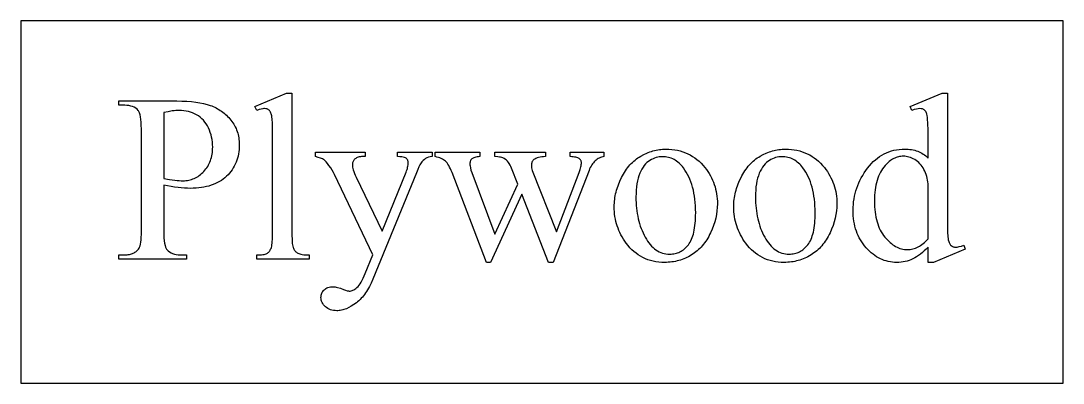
# Model space of a CAD drawing. Extents: x -4 to 204, y -54 to 64.
# Drawn here: x 31.28 to 37.03, y 59.81 to 61.81 of the extents above; entities that cross this region are included whole.
import ezdxf

# ---------------------------------------------------------------- set-up
doc = ezdxf.new("R2010")
doc.units = 0
doc.header["$MEASUREMENT"] = 0
doc.layers.add('LAYER_1', color=3, linetype='CONTINUOUS')

msp = doc.modelspace()

# ---------------------------------------------------------------- linework, layer by layer
at = {"layer": 'LAYER_1'}
for points in [[(37.03332, 61.80724), (31.28332, 61.80724), (31.28332, 59.80724), (37.03332, 59.80724)], [(32.07184, 60.90059), (32.07184, 60.6463), (32.07212, 60.62667), (32.07297, 60.609), (32.07438, 60.59328), (32.07635, 60.57951), (32.07888, 60.56769), (32.08198, 60.55782), (32.08374, 60.55362), (32.08564, 60.5499), (32.08769, 60.54668), (32.08987, 60.54394), (32.09638, 60.5373), (32.10367, 60.53155), (32.11175, 60.52668), (32.12061, 60.52269), (32.13025, 60.5196), (32.14069, 60.51738), (32.1519, 60.51605), (32.1639, 60.51561), (32.19738, 60.51561), (32.19738, 60.49179), (31.82334, 60.49179), (31.82334, 60.51561), (31.85618, 60.51561), (31.86953, 60.51618), (31.87583, 60.51688), (31.88189, 60.51787), (31.8877, 60.51913), (31.89326, 60.52068), (31.89858, 60.52251), (31.90366, 60.52463), (31.90848, 60.52702), (31.91306, 60.52969), (31.91739, 60.53265), (31.92148, 60.53589), (31.92532, 60.53941), (31.92891, 60.54321), (31.93226, 60.5473), (31.93536, 60.55166), (31.93838, 60.55751), (31.94099, 60.56506), (31.94321, 60.57433), (31.94502, 60.5853), (31.94643, 60.59799), (31.94743, 60.61238), (31.94804, 60.62848), (31.94824, 60.6463), (31.94824, 61.21025), (31.94797, 61.22987), (31.94715, 61.24755), (31.94579, 61.26327), (31.94389, 61.27704), (31.94145, 61.28886), (31.93846, 61.29873), (31.93676, 61.30293), (31.93493, 61.30664), (31.93296, 61.30987), (31.93086, 61.31261), (31.9242, 61.31925), (31.91677, 61.325), (31.90858, 61.32987), (31.89963, 61.33385), (31.88991, 61.33695), (31.87943, 61.33916), (31.86819, 61.34049), (31.85618, 61.34093), (31.82334, 61.34093), (31.82334, 61.36475), (32.1433, 61.36475), (32.17182, 61.36438), (32.19879, 61.36325), (32.22421, 61.36136), (32.24808, 61.35872), (32.2704, 61.35532), (32.29117, 61.35117), (32.31039, 61.34627), (32.32807, 61.34061), (32.33643, 61.33747), (32.34463, 61.33406), (32.35267, 61.33039), (32.36054, 61.32647), (32.36824, 61.32229), (32.37578, 61.31784), (32.38315, 61.31314), (32.39035, 61.30818), (32.39739, 61.30296), (32.40426, 61.29748), (32.41097, 61.29175), (32.41751, 61.28575), (32.42389, 61.27949), (32.43009, 61.27298), (32.44201, 61.25917), (32.44763, 61.25193), (32.45288, 61.24452), (32.45777, 61.23694), (32.46229, 61.2292), (32.46646, 61.22129), (32.47026, 61.21321), (32.4737, 61.20497), (32.47678, 61.19657), (32.47949, 61.18799), (32.48185, 61.17926), (32.48384, 61.17035), (32.48547, 61.16128), (32.48674, 61.15204), (32.48764, 61.14264), (32.48818, 61.13307), (32.48837, 61.12334), (32.48809, 61.11014), (32.48726, 61.09724), (32.48589, 61.08467), (32.48396, 61.0724), (32.48148, 61.06044), (32.47845, 61.0488), (32.47487, 61.03747), (32.47074, 61.02645), (32.46606, 61.01574), (32.46083, 61.00535), (32.45505, 60.99526), (32.44871, 60.98549), (32.44183, 60.97603), (32.43439, 60.96688), (32.42641, 60.95804), (32.41787, 60.94952), (32.40883, 60.94141), (32.39934, 60.93383), (32.38939, 60.92676), (32.37898, 60.92023), (32.36812, 60.91421), (32.35681, 60.90872), (32.34504, 60.90375), (32.33281, 60.8993), (32.32013, 60.89538), (32.307, 60.89198), (32.29341, 60.8891), (32.27936, 60.88675), (32.26486, 60.88492), (32.2499, 60.88361), (32.23449, 60.88283), (32.21862, 60.88257), (32.20253, 60.88285), (32.18579, 60.88369), (32.16841, 60.8851), (32.15038, 60.88707), (32.13171, 60.88961), (32.1124, 60.8927), (32.09244, 60.89637)], [(32.77871, 61.40724), (32.77871, 60.62505), (32.77921, 60.59971), (32.77984, 60.58878), (32.78072, 60.57902), (32.78185, 60.57043), (32.78324, 60.56301), (32.78487, 60.55675), (32.78676, 60.55166), (32.7889, 60.54729), (32.79132, 60.54319), (32.79401, 60.53937), (32.79698, 60.53581), (32.80021, 60.53253), (32.80372, 60.52951), (32.80749, 60.52677), (32.81154, 60.5243), (32.81618, 60.52212), (32.82172, 60.52022), (32.82817, 60.51861), (32.83552, 60.5173), (32.84378, 60.51628), (32.85294, 60.51555), (32.86301, 60.51511), (32.87399, 60.51497), (32.87399, 60.49179), (32.58493, 60.49179), (32.58493, 60.51497), (32.6036, 60.51549), (32.61173, 60.51615), (32.61905, 60.51706), (32.62557, 60.51824), (32.63128, 60.51968), (32.63619, 60.52138), (32.6403, 60.52334), (32.6439, 60.5256), (32.6473, 60.52821), (32.6505, 60.53115), (32.65349, 60.53444), (32.65629, 60.53807), (32.65889, 60.54205), (32.66128, 60.54636), (32.66347, 60.55102), (32.66543, 60.5564), (32.66713, 60.56289), (32.66857, 60.57048), (32.66975, 60.57919), (32.67067, 60.58899), (32.67132, 60.59991), (32.67184, 60.62505), (32.67184, 61.16068), (32.67156, 61.20576), (32.67072, 61.24123), (32.66931, 61.26708), (32.66839, 61.2764), (32.66734, 61.28332), (32.66474, 61.29384), (32.66319, 61.29842), (32.66146, 61.30255), (32.65957, 61.30623), (32.6575, 61.30945), (32.65526, 61.31222), (32.65285, 61.31454), (32.65027, 61.3165), (32.64752, 61.3182), (32.6446, 61.31964), (32.6415, 61.32082), (32.6348, 61.32239), (32.62742, 61.32291), (32.6231, 61.32275), (32.61849, 61.32226), (32.60843, 61.32033), (32.59724, 61.31711), (32.58493, 61.31261), (32.57399, 61.33514), (32.74974, 61.40724)], [(36.28858, 60.5581), (36.27783, 60.54723), (36.26713, 60.53716), (36.2565, 60.52788), (36.24593, 60.51939), (36.23542, 60.5117), (36.22497, 60.50481), (36.21458, 60.49871), (36.20425, 60.4934), (36.19384, 60.4888), (36.18324, 60.48481), (36.17244, 60.48144), (36.16143, 60.47868), (36.15023, 60.47653), (36.13882, 60.47499), (36.12721, 60.47407), (36.1154, 60.47377), (36.10343, 60.47408), (36.09165, 60.47503), (36.08005, 60.47661), (36.06865, 60.47882), (36.05744, 60.48166), (36.04642, 60.48513), (36.03559, 60.48923), (36.02495, 60.49397), (36.01451, 60.49933), (36.00425, 60.50533), (35.99419, 60.51195), (35.98432, 60.51921), (35.97463, 60.5271), (35.96514, 60.53562), (35.95584, 60.54478), (35.94673, 60.55456), (35.938, 60.56484), (35.92984, 60.57548), (35.92223, 60.58648), (35.91519, 60.59783), (35.90871, 60.60955), (35.9028, 60.62163), (35.89745, 60.63407), (35.89266, 60.64686), (35.88843, 60.66002), (35.88477, 60.67353), (35.88167, 60.68741), (35.87914, 60.70164), (35.87717, 60.71624), (35.87576, 60.73119), (35.87491, 60.74651), (35.87463, 60.76218), (35.87494, 60.77795), (35.87588, 60.79355), (35.87744, 60.80898), (35.87962, 60.82424), (35.88243, 60.83934), (35.88586, 60.85426), (35.88991, 60.86902), (35.89459, 60.88361), (35.89989, 60.89803), (35.90581, 60.91228), (35.91236, 60.92637), (35.91954, 60.94028), (35.92733, 60.95403), (35.93575, 60.96761), (35.94479, 60.98102), (35.95446, 60.99426), (35.96462, 61.00701), (35.97513, 61.01893), (35.986, 61.03003), (35.99723, 61.04031), (36.00882, 61.04977), (36.02076, 61.0584), (36.03306, 61.06621), (36.04572, 61.0732), (36.05873, 61.07937), (36.0721, 61.08472), (36.08583, 61.08924), (36.09991, 61.09294), (36.11436, 61.09582), (36.12916, 61.09787), (36.14431, 61.09911), (36.15983, 61.09952), (36.16946, 61.09932), (36.17888, 61.09874), (36.18809, 61.09778), (36.19708, 61.09642), (36.20587, 61.09468), (36.21445, 61.09255), (36.22281, 61.09003), (36.23096, 61.08713), (36.2389, 61.08383), (36.24663, 61.08015), (36.25415, 61.07609), (36.26146, 61.07163), (36.26856, 61.06679), (36.27544, 61.06157), (36.28212, 61.05595), (36.28858, 61.04995), (36.28858, 61.15875), (36.28828, 61.20441), (36.28737, 61.24034), (36.28586, 61.26654), (36.28488, 61.27598), (36.28375, 61.28299), (36.281, 61.29366), (36.27936, 61.29829), (36.27756, 61.30247), (36.27558, 61.30618), (36.27343, 61.30943), (36.27111, 61.31222), (36.26862, 61.31454), (36.26597, 61.3165), (36.26315, 61.3182), (36.26017, 61.31964), (36.25704, 61.32082), (36.25028, 61.32239), (36.24287, 61.32291), (36.23382, 61.32226), (36.2234, 61.32033), (36.21161, 61.31711), (36.19845, 61.31261), (36.19008, 61.33514), (36.36583, 61.40724), (36.3948, 61.40724), (36.3948, 60.72548), (36.39511, 60.67871), (36.39601, 60.64203), (36.39752, 60.61546), (36.3985, 60.60596), (36.39963, 60.59898), (36.40241, 60.58842), (36.40407, 60.58379), (36.40591, 60.57959), (36.40793, 60.57582), (36.41013, 60.57249), (36.41252, 60.56958), (36.41508, 60.56711), (36.42062, 60.56317), (36.42355, 60.56162), (36.42659, 60.56035), (36.42974, 60.55937), (36.43301, 60.55866), (36.43987, 60.5581), (36.44439, 60.55827), (36.44928, 60.55879), (36.46015, 60.56084), (36.47246, 60.56426), (36.48622, 60.56905), (36.4933, 60.54651), (36.31819, 60.47377), (36.28858, 60.47377)], [(32.07184, 60.93729), (32.10403, 60.93165), (32.13236, 60.92763), (32.14507, 60.92622), (32.15682, 60.92522), (32.1676, 60.92461), (32.17742, 60.92441), (32.18572, 60.92461), (32.19387, 60.92522), (32.20188, 60.92623), (32.20975, 60.92765), (32.21748, 60.92947), (32.22506, 60.9317), (32.23249, 60.93433), (32.23979, 60.93737), (32.24694, 60.94081), (32.25395, 60.94465), (32.26081, 60.94891), (32.26753, 60.95356), (32.27411, 60.95862), (32.28054, 60.96409), (32.28683, 60.96996), (32.29298, 60.97623), (32.29887, 60.98283), (32.30437, 60.98967), (32.3095, 60.99674), (32.31424, 61.00406), (32.31861, 61.01161), (32.3226, 61.0194), (32.32621, 61.02743), (32.32943, 61.0357), (32.33228, 61.04421), (32.33475, 61.05296), (32.33684, 61.06195), (32.33855, 61.07117), (32.33988, 61.08064), (32.34083, 61.09034), (32.34139, 61.10028), (32.34158, 61.11046), (32.34122, 61.1245), (32.34014, 61.13829), (32.33833, 61.15182), (32.33579, 61.1651), (32.33253, 61.17813), (32.32855, 61.19091), (32.32384, 61.20344), (32.31841, 61.21572), (32.31231, 61.22749), (32.30561, 61.23849), (32.29831, 61.24873), (32.2904, 61.25821), (32.28189, 61.26692), (32.27278, 61.27487), (32.26306, 61.28205), (32.25274, 61.28847), (32.24194, 61.29412), (32.23077, 61.29903), (32.21925, 61.30318), (32.20736, 61.30657), (32.19511, 61.30921), (32.18249, 61.3111), (32.16952, 61.31223), (32.15618, 61.31261), (32.14768, 61.31242), (32.13859, 61.31184), (32.12893, 61.31089), (32.11868, 61.30955), (32.09643, 61.30573), (32.07184, 61.30038)], [(32.90875, 61.08149), (33.18364, 61.08149), (33.18364, 61.05767), (33.17013, 61.05767), (33.16311, 61.05748), (33.15655, 61.05689), (33.15043, 61.05591), (33.14478, 61.05453), (33.13957, 61.05277), (33.13482, 61.05061), (33.13052, 61.04806), (33.12667, 61.04512), (33.12328, 61.04188), (33.12033, 61.03846), (33.11784, 61.03484), (33.11581, 61.03104), (33.11422, 61.02704), (33.11309, 61.02285), (33.11241, 61.01847), (33.11219, 61.0139), (33.11252, 61.00732), (33.11351, 61.00013), (33.11517, 60.99235), (33.1175, 60.98396), (33.12048, 60.97497), (33.12414, 60.96537), (33.12845, 60.95517), (33.13343, 60.94437), (33.27699, 60.64694), (33.40897, 60.97269), (33.41153, 60.97928), (33.41375, 60.98585), (33.41564, 60.9924), (33.41717, 60.99893), (33.41837, 61.00544), (33.41923, 61.01192), (33.41974, 61.01839), (33.41991, 61.02484), (33.41963, 61.03027), (33.41878, 61.03498), (33.41738, 61.03896), (33.4154, 61.04222), (33.41247, 61.04558), (33.40881, 61.04858), (33.40442, 61.05121), (33.39931, 61.05349), (33.39279, 61.05532), (33.38418, 61.05663), (33.37348, 61.05741), (33.36068, 61.05767), (33.36068, 61.08149), (33.55253, 61.08149), (33.55253, 61.05767), (33.5413, 61.05606), (33.53145, 61.05381), (33.52296, 61.05091), (33.51583, 61.04737), (33.50923, 61.04266), (33.50231, 61.03627), (33.49507, 61.02818), (33.48751, 61.0184), (33.48397, 61.01192), (33.47914, 61.0015), (33.47302, 60.98714), (33.46562, 60.96883), (33.22549, 60.38042), (33.21646, 60.35967), (33.20676, 60.34022), (33.20166, 60.33099), (33.19638, 60.32209), (33.19094, 60.31351), (33.18533, 60.30526), (33.17956, 60.29733), (33.17361, 60.28974), (33.1675, 60.28247), (33.16121, 60.27552), (33.15476, 60.26891), (33.14814, 60.26262), (33.14135, 60.25666), (33.1344, 60.25102), (33.12038, 60.24076), (33.10649, 60.23187), (33.09274, 60.22434), (33.07911, 60.21819), (33.07235, 60.21562), (33.06562, 60.2134), (33.05892, 60.21152), (33.05225, 60.20998), (33.04562, 60.20878), (33.03902, 60.20793), (33.03245, 60.20741), (33.02592, 60.20724), (33.01663, 60.20759), (33.00777, 60.20861), (32.99933, 60.21032), (32.99132, 60.21272), (32.98372, 60.21579), (32.97655, 60.21956), (32.9698, 60.224), (32.96347, 60.22913), (32.95774, 60.2347), (32.95277, 60.24048), (32.94857, 60.24645), (32.94513, 60.25263), (32.94245, 60.25901), (32.94054, 60.26559), (32.93939, 60.27237), (32.93901, 60.27935), (32.93929, 60.28594), (32.94012, 60.2922), (32.9415, 60.29813), (32.94344, 60.30373), (32.94593, 60.309), (32.94897, 60.31393), (32.95256, 60.31853), (32.95671, 60.3228), (32.96135, 60.32665), (32.96639, 60.32998), (32.97185, 60.3328), (32.97772, 60.33511), (32.984, 60.33691), (32.99069, 60.33819), (32.9978, 60.33896), (33.00532, 60.33922), (33.01087, 60.339), (33.01691, 60.33833), (33.02342, 60.33723), (33.03043, 60.33568), (33.04588, 60.33125), (33.06326, 60.32505), (33.07493, 60.32083), (33.08418, 60.31781), (33.09102, 60.316), (33.09545, 60.3154), (33.10033, 60.31571), (33.10533, 60.31665), (33.11043, 60.3182), (33.11565, 60.32039), (33.12097, 60.32319), (33.12641, 60.32662), (33.13196, 60.33068), (33.13761, 60.33535), (33.14333, 60.34093), (33.14906, 60.34767), (33.1548, 60.35557), (33.16055, 60.36465), (33.16631, 60.37489), (33.17208, 60.38629), (33.17786, 60.39887), (33.18364, 60.41261), (33.22549, 60.51497), (33.01369, 60.95982), (33.00814, 60.9704), (33.00113, 60.98219), (32.99268, 60.99519), (32.98279, 61.00939), (32.9751, 61.01973), (32.96814, 61.02822), (32.9619, 61.03486), (32.95639, 61.03965), (32.95241, 61.04218), (32.94786, 61.04464), (32.93708, 61.0493), (32.92404, 61.05365), (32.90875, 61.05767)], [(33.56862, 61.08149), (33.81583, 61.08149), (33.81583, 61.05767), (33.80767, 61.05692), (33.80024, 61.05594), (33.79355, 61.05475), (33.78759, 61.05333), (33.78236, 61.05169), (33.77787, 61.04983), (33.77411, 61.04774), (33.77109, 61.04544), (33.7686, 61.0429), (33.76644, 61.04009), (33.76462, 61.03702), (33.76312, 61.03369), (33.76196, 61.0301), (33.76113, 61.02625), (33.76063, 61.02213), (33.76047, 61.01776), (33.76064, 61.01264), (33.76115, 61.00726), (33.7632, 60.99571), (33.76662, 60.98311), (33.77141, 60.96947), (33.89759, 60.6302), (34.02442, 60.90638), (33.99094, 60.99329), (33.98693, 61.00258), (33.98261, 61.01112), (33.97799, 61.01892), (33.97308, 61.02597), (33.96786, 61.03227), (33.96233, 61.03784), (33.95651, 61.04265), (33.95038, 61.04673), (33.94646, 61.04887), (33.94177, 61.05079), (33.93632, 61.05249), (33.9301, 61.05397), (33.92312, 61.05523), (33.91538, 61.05626), (33.89759, 61.05767), (33.89759, 61.08149), (34.17828, 61.08149), (34.17828, 61.05767), (34.16711, 61.05699), (34.15679, 61.0559), (34.14732, 61.05441), (34.13869, 61.05252), (34.1309, 61.05023), (34.12396, 61.04753), (34.11787, 61.04443), (34.11261, 61.04093), (34.1096, 61.03817), (34.10698, 61.03502), (34.10477, 61.03149), (34.10296, 61.02758), (34.10155, 61.02328), (34.10054, 61.0186), (34.09994, 61.01354), (34.09974, 61.0081), (34.10006, 61.00162), (34.10103, 60.99507), (34.10264, 60.98843), (34.10489, 60.98171), (34.23879, 60.64308), (34.36304, 60.96947), (34.36868, 60.98597), (34.3727, 61.0007), (34.37411, 61.0074), (34.37511, 61.01365), (34.37572, 61.01947), (34.37592, 61.02484), (34.37572, 61.02786), (34.37513, 61.03079), (34.37415, 61.03365), (34.37278, 61.03643), (34.37102, 61.03912), (34.36886, 61.04174), (34.36631, 61.04427), (34.36337, 61.04673), (34.35985, 61.04901), (34.35558, 61.05103), (34.35056, 61.05279), (34.34478, 61.05429), (34.33824, 61.05553), (34.33096, 61.05651), (34.32291, 61.05722), (34.31412, 61.05767), (34.31412, 61.08149), (34.50017, 61.08149), (34.50017, 61.05767), (34.49328, 61.05639), (34.48663, 61.05465), (34.48021, 61.05245), (34.47401, 61.04979), (34.46805, 61.04666), (34.46233, 61.04307), (34.45683, 61.03901), (34.45156, 61.0345), (34.44653, 61.02952), (34.44173, 61.02408), (34.43715, 61.01817), (34.43281, 61.0118), (34.4287, 61.00497), (34.42483, 60.99768), (34.42118, 60.98992), (34.41776, 60.98171), (34.22077, 60.47377), (34.19437, 60.47377), (34.04695, 60.85038), (33.87506, 60.47377), (33.85124, 60.47377), (33.66197, 60.96947), (33.65731, 60.98075), (33.65268, 60.99106), (33.64806, 61.00042), (33.64346, 61.00883), (33.63889, 61.01627), (33.63433, 61.02277), (33.62979, 61.02831), (33.62528, 61.03289), (33.62045, 61.03687), (33.61498, 61.04059), (33.60886, 61.04407), (33.6021, 61.04729), (33.5947, 61.05026), (33.58665, 61.05298), (33.57796, 61.05545), (33.56862, 61.05767)], [(34.84201, 61.09887), (34.85855, 61.09848), (34.87467, 61.09728), (34.89037, 61.0953), (34.90567, 61.09252), (34.92055, 61.08894), (34.93502, 61.08457), (34.94908, 61.0794), (34.96272, 61.07344), (34.97595, 61.06669), (34.98877, 61.05914), (35.00118, 61.0508), (35.01318, 61.04166), (35.02476, 61.03173), (35.03593, 61.021), (35.04669, 61.00947), (35.05704, 60.99716), (35.06538, 60.98619), (35.07318, 60.97503), (35.08045, 60.96366), (35.08717, 60.95209), (35.09336, 60.94032), (35.09901, 60.92835), (35.10412, 60.91618), (35.1087, 60.90381), (35.11273, 60.89124), (35.11623, 60.87846), (35.11919, 60.86548), (35.12161, 60.85231), (35.1235, 60.83893), (35.12484, 60.82535), (35.12565, 60.81157), (35.12592, 60.79759), (35.12533, 60.77776), (35.12355, 60.75787), (35.12058, 60.73793), (35.11642, 60.71792), (35.11108, 60.69785), (35.10455, 60.67772), (35.09684, 60.65753), (35.08794, 60.63729), (35.08308, 60.6273), (35.07799, 60.61763), (35.07269, 60.60827), (35.06715, 60.59922), (35.0614, 60.59049), (35.05542, 60.58206), (35.04922, 60.57395), (35.04279, 60.56615), (35.03614, 60.55866), (35.02927, 60.55148), (35.02217, 60.54462), (35.01485, 60.53806), (35.0073, 60.53182), (34.99953, 60.52589), (34.99154, 60.52027), (34.98332, 60.51497), (34.97493, 60.50998), (34.96643, 60.50531), (34.9578, 60.50097), (34.94906, 60.49694), (34.9402, 60.49324), (34.93122, 60.48986), (34.92213, 60.4868), (34.91291, 60.48407), (34.90358, 60.48165), (34.89412, 60.47956), (34.88455, 60.47779), (34.87487, 60.47634), (34.86506, 60.47522), (34.85514, 60.47441), (34.84509, 60.47393), (34.83493, 60.47377), (34.81849, 60.47418), (34.80247, 60.47543), (34.78688, 60.4775), (34.77172, 60.48041), (34.75699, 60.48414), (34.74268, 60.4887), (34.7288, 60.4941), (34.71535, 60.50032), (34.70233, 60.50738), (34.68973, 60.51526), (34.67756, 60.52397), (34.66582, 60.53352), (34.65451, 60.54389), (34.64362, 60.55509), (34.63316, 60.56713), (34.62313, 60.57999), (34.6151, 60.59126), (34.60759, 60.6027), (34.6006, 60.61432), (34.59412, 60.6261), (34.58816, 60.63806), (34.58272, 60.65018), (34.5778, 60.66248), (34.5734, 60.67495), (34.56951, 60.68759), (34.56615, 60.7004), (34.5633, 60.71338), (34.56097, 60.72653), (34.55915, 60.73985), (34.55786, 60.75335), (34.55708, 60.76701), (34.55682, 60.78085), (34.55698, 60.79098), (34.55745, 60.80111), (34.55824, 60.81123), (34.55934, 60.82135), (34.56075, 60.83145), (34.56248, 60.84155), (34.56452, 60.85164), (34.56688, 60.86172), (34.56955, 60.8718), (34.57254, 60.88187), (34.57945, 60.90198), (34.58763, 60.92206), (34.59706, 60.94211), (34.60219, 60.95197), (34.60751, 60.9615), (34.61304, 60.9707), (34.61876, 60.97957), (34.62469, 60.98812), (34.63081, 60.99634), (34.63713, 61.00424), (34.64365, 61.0118), (34.65037, 61.01904), (34.65729, 61.02596), (34.6644, 61.03254), (34.67171, 61.0388), (34.67923, 61.04473), (34.68694, 61.05034), (34.69485, 61.05562), (34.70296, 61.06057), (34.7195, 61.06955), (34.73627, 61.07733), (34.74475, 61.08077), (34.75329, 61.08391), (34.76189, 61.08675), (34.77055, 61.0893), (34.77928, 61.09154), (34.78806, 61.09349), (34.7969, 61.09513), (34.8058, 61.09648), (34.81476, 61.09753), (34.82379, 61.09828), (34.83287, 61.09872)], [(35.50124, 61.09887), (35.51777, 61.09848), (35.53389, 61.09728), (35.5496, 61.0953), (35.56489, 61.09252), (35.57978, 61.08894), (35.59425, 61.08457), (35.6083, 61.0794), (35.62195, 61.07344), (35.63518, 61.06669), (35.648, 61.05914), (35.66041, 61.0508), (35.67241, 61.04166), (35.68399, 61.03173), (35.69516, 61.021), (35.70592, 61.00947), (35.71626, 60.99716), (35.7246, 60.98619), (35.73241, 60.97503), (35.73967, 60.96366), (35.7464, 60.95209), (35.75259, 60.94032), (35.75824, 60.92835), (35.76335, 60.91618), (35.76793, 60.90381), (35.77196, 60.89124), (35.77546, 60.87846), (35.77842, 60.86548), (35.78084, 60.85231), (35.78273, 60.83893), (35.78407, 60.82535), (35.78488, 60.81157), (35.78515, 60.79759), (35.78455, 60.77776), (35.78277, 60.75787), (35.77981, 60.73793), (35.77565, 60.71792), (35.77031, 60.69785), (35.76378, 60.67772), (35.75607, 60.65753), (35.74716, 60.63729), (35.7423, 60.6273), (35.73722, 60.61763), (35.73191, 60.60827), (35.72638, 60.59922), (35.72063, 60.59049), (35.71465, 60.58206), (35.70845, 60.57395), (35.70202, 60.56615), (35.69537, 60.55866), (35.68849, 60.55148), (35.6814, 60.54462), (35.67408, 60.53806), (35.66653, 60.53182), (35.65876, 60.52589), (35.65077, 60.52027), (35.64255, 60.51497), (35.63416, 60.50998), (35.62566, 60.50531), (35.61703, 60.50097), (35.60829, 60.49694), (35.59943, 60.49324), (35.59045, 60.48986), (35.58135, 60.4868), (35.57214, 60.48407), (35.5628, 60.48165), (35.55335, 60.47956), (35.54378, 60.47779), (35.53409, 60.47634), (35.52429, 60.47522), (35.51436, 60.47441), (35.50432, 60.47393), (35.49416, 60.47377), (35.47772, 60.47418), (35.4617, 60.47543), (35.44611, 60.4775), (35.43095, 60.48041), (35.41622, 60.48414), (35.40191, 60.4887), (35.38803, 60.4941), (35.37458, 60.50032), (35.36155, 60.50738), (35.34896, 60.51526), (35.33679, 60.52397), (35.32505, 60.53352), (35.31373, 60.54389), (35.30285, 60.55509), (35.29239, 60.56713), (35.28236, 60.57999), (35.27433, 60.59126), (35.26682, 60.6027), (35.25982, 60.61432), (35.25335, 60.6261), (35.24739, 60.63806), (35.24195, 60.65018), (35.23703, 60.66248), (35.23263, 60.67495), (35.22874, 60.68759), (35.22537, 60.7004), (35.22252, 60.71338), (35.22019, 60.72653), (35.21838, 60.73985), (35.21708, 60.75335), (35.21631, 60.76701), (35.21605, 60.78085), (35.21621, 60.79098), (35.21668, 60.80111), (35.21746, 60.81123), (35.21856, 60.82135), (35.21998, 60.83145), (35.22171, 60.84155), (35.22375, 60.85164), (35.22611, 60.86172), (35.22878, 60.8718), (35.23177, 60.88187), (35.23868, 60.90198), (35.24685, 60.92206), (35.25628, 60.94211), (35.26141, 60.95197), (35.26674, 60.9615), (35.27227, 60.9707), (35.27799, 60.97957), (35.28392, 60.98812), (35.29004, 60.99634), (35.29636, 61.00424), (35.30288, 61.0118), (35.3096, 61.01904), (35.31651, 61.02596), (35.32363, 61.03254), (35.33094, 61.0388), (35.33846, 61.04473), (35.34617, 61.05034), (35.35408, 61.05562), (35.36219, 61.06057), (35.37872, 61.06955), (35.3955, 61.07733), (35.40398, 61.08077), (35.41252, 61.08391), (35.42112, 61.08675), (35.42978, 61.0893), (35.4385, 61.09154), (35.44728, 61.09349), (35.45613, 61.09513), (35.46503, 61.09648), (35.47399, 61.09753), (35.48301, 61.09828), (35.4921, 61.09872)], [(34.82206, 61.05703), (34.81352, 61.05671), (34.80498, 61.05576), (34.79642, 61.05418), (34.78786, 61.05196), (34.77928, 61.04911), (34.7707, 61.04562), (34.7621, 61.0415), (34.75349, 61.03675), (34.74509, 61.0312), (34.7371, 61.0247), (34.72952, 61.01724), (34.72235, 61.00883), (34.7156, 60.99946), (34.70926, 60.98913), (34.70333, 60.97785), (34.69781, 60.96561), (34.69283, 60.95245), (34.68851, 60.93837), (34.68486, 60.92339), (34.68187, 60.90751), (34.67955, 60.89072), (34.67789, 60.87303), (34.6769, 60.85443), (34.67656, 60.83493), (34.67676, 60.81897), (34.67736, 60.80329), (34.67836, 60.78789), (34.67976, 60.77276), (34.68156, 60.75791), (34.68376, 60.74334), (34.68636, 60.72904), (34.68936, 60.71502), (34.69276, 60.70128), (34.69656, 60.68781), (34.70075, 60.67462), (34.70535, 60.66171), (34.71035, 60.64907), (34.71575, 60.63671), (34.72155, 60.62463), (34.72774, 60.61282), (34.73427, 60.60152), (34.74105, 60.59094), (34.74808, 60.5811), (34.75537, 60.57198), (34.76291, 60.5636), (34.7707, 60.55594), (34.77875, 60.54901), (34.78705, 60.54281), (34.79561, 60.53734), (34.80442, 60.5326), (34.81348, 60.52859), (34.8228, 60.52531), (34.83237, 60.52276), (34.8422, 60.52093), (34.85228, 60.51984), (34.86261, 60.51947), (34.87034, 60.51968), (34.87788, 60.52028), (34.88526, 60.52129), (34.89247, 60.52269), (34.89951, 60.5245), (34.90637, 60.52672), (34.91307, 60.52933), (34.91959, 60.53235), (34.92594, 60.53577), (34.93212, 60.53959), (34.93813, 60.54382), (34.94397, 60.54844), (34.94964, 60.55347), (34.95514, 60.55891), (34.96046, 60.56474), (34.96562, 60.57098), (34.97053, 60.5777), (34.97512, 60.58501), (34.9794, 60.59289), (34.98336, 60.60136), (34.98701, 60.6104), (34.99033, 60.62001), (34.99334, 60.63021), (34.99604, 60.64099), (34.99841, 60.65234), (35.00047, 60.66427), (35.00222, 60.67679), (35.00364, 60.68987), (35.00475, 60.70354), (35.00554, 60.71779), (35.00602, 60.73261), (35.00618, 60.74802), (35.00591, 60.76739), (35.00512, 60.78624), (35.0038, 60.80457), (35.00195, 60.82237), (34.99958, 60.83965), (34.99667, 60.85641), (34.99324, 60.87265), (34.98928, 60.88836), (34.98479, 60.90355), (34.97977, 60.91821), (34.97423, 60.93236), (34.96815, 60.94598), (34.96155, 60.95907), (34.95442, 60.97165), (34.94677, 60.9837), (34.93858, 60.99523), (34.93277, 61.00271), (34.92676, 61.00971), (34.92056, 61.01623), (34.91416, 61.02226), (34.90756, 61.02782), (34.90077, 61.03289), (34.89378, 61.03747), (34.8866, 61.04158), (34.87921, 61.0452), (34.87164, 61.04834), (34.86386, 61.05099), (34.8559, 61.05317), (34.84773, 61.05486), (34.83937, 61.05606), (34.83081, 61.05679)], [(35.48128, 61.05703), (35.47275, 61.05671), (35.4642, 61.05576), (35.45565, 61.05418), (35.44708, 61.05196), (35.43851, 61.04911), (35.42992, 61.04562), (35.42133, 61.0415), (35.41272, 61.03675), (35.40432, 61.0312), (35.39633, 61.0247), (35.38875, 61.01724), (35.38158, 61.00883), (35.37482, 60.99946), (35.36848, 60.98913), (35.36255, 60.97785), (35.35704, 60.96561), (35.35206, 60.95245), (35.34774, 60.93837), (35.34409, 60.92339), (35.3411, 60.90751), (35.33878, 60.89072), (35.33712, 60.87303), (35.33612, 60.85443), (35.33579, 60.83493), (35.33599, 60.81897), (35.33659, 60.80329), (35.33759, 60.78789), (35.33899, 60.77276), (35.34079, 60.75791), (35.34299, 60.74334), (35.34559, 60.72904), (35.34859, 60.71502), (35.35198, 60.70128), (35.35578, 60.68781), (35.35998, 60.67462), (35.36458, 60.66171), (35.36958, 60.64907), (35.37498, 60.63671), (35.38077, 60.62463), (35.38697, 60.61282), (35.3935, 60.60152), (35.40027, 60.59094), (35.40731, 60.5811), (35.41459, 60.57198), (35.42213, 60.5636), (35.42993, 60.55594), (35.43798, 60.54901), (35.44628, 60.54281), (35.45484, 60.53734), (35.46365, 60.5326), (35.47271, 60.52859), (35.48203, 60.52531), (35.4916, 60.52276), (35.50143, 60.52093), (35.51151, 60.51984), (35.52184, 60.51947), (35.52956, 60.51968), (35.53711, 60.52028), (35.54449, 60.52129), (35.5517, 60.52269), (35.55873, 60.5245), (35.5656, 60.52672), (35.57229, 60.52933), (35.57882, 60.53235), (35.58517, 60.53577), (35.59135, 60.53959), (35.59736, 60.54382), (35.6032, 60.54844), (35.60887, 60.55347), (35.61437, 60.55891), (35.61969, 60.56474), (35.62485, 60.57098), (35.62976, 60.5777), (35.63435, 60.58501), (35.63863, 60.59289), (35.64259, 60.60136), (35.64623, 60.6104), (35.64956, 60.62001), (35.65257, 60.63021), (35.65526, 60.64099), (35.65764, 60.65234), (35.6597, 60.66427), (35.66144, 60.67679), (35.66287, 60.68987), (35.66398, 60.70354), (35.66477, 60.71779), (35.66525, 60.73261), (35.6654, 60.74802), (35.66514, 60.76739), (35.66435, 60.78624), (35.66303, 60.80457), (35.66118, 60.82237), (35.6588, 60.83965), (35.6559, 60.85641), (35.65247, 60.87265), (35.64851, 60.88836), (35.64402, 60.90355), (35.639, 60.91821), (35.63345, 60.93236), (35.62738, 60.94598), (35.62078, 60.95907), (35.61365, 60.97165), (35.60599, 60.9837), (35.59781, 60.99523), (35.592, 61.00271), (35.58599, 61.00971), (35.57978, 61.01623), (35.57338, 61.02226), (35.56679, 61.02782), (35.56, 61.03289), (35.55301, 61.03747), (35.54582, 61.04158), (35.53844, 61.0452), (35.53087, 61.04834), (35.52309, 61.05099), (35.51512, 61.05317), (35.50696, 61.05486), (35.4986, 61.05606), (35.49004, 61.05679)], [(36.28858, 60.60317), (36.28858, 60.90703), (36.28737, 60.91785), (36.28568, 60.92843), (36.28351, 60.93877), (36.28086, 60.94887), (36.27772, 60.95873), (36.2741, 60.96835), (36.26999, 60.97772), (36.2654, 60.98686), (36.26038, 60.99559), (36.25496, 61.00378), (36.24915, 61.01141), (36.24295, 61.01848), (36.23636, 61.02501), (36.22937, 61.03098), (36.22199, 61.03639), (36.21422, 61.04126), (36.20628, 61.04556), (36.19839, 61.04928), (36.19055, 61.05244), (36.18276, 61.05502), (36.17502, 61.05702), (36.16733, 61.05846), (36.15969, 61.05932), (36.1521, 61.0596), (36.14507, 61.05941), (36.13813, 61.05881), (36.13129, 61.05782), (36.12454, 61.05643), (36.11789, 61.05464), (36.11133, 61.05245), (36.10487, 61.04987), (36.09851, 61.04689), (36.09224, 61.04351), (36.08606, 61.03974), (36.07998, 61.03557), (36.074, 61.031), (36.06811, 61.02603), (36.06232, 61.02067), (36.05663, 61.0149), (36.05103, 61.00875), (36.04393, 61.00013), (36.0373, 60.99104), (36.03112, 60.98147), (36.0254, 60.97141), (36.02013, 60.96086), (36.01533, 60.94984), (36.01098, 60.93833), (36.00709, 60.92634), (36.00366, 60.91387), (36.00068, 60.90091), (35.99816, 60.88747), (35.9961, 60.87355), (35.9945, 60.85915), (35.99336, 60.84426), (35.99267, 60.82889), (35.99244, 60.81304), (35.99266, 60.79702), (35.99333, 60.78148), (35.99443, 60.76641), (35.99598, 60.75182), (35.99798, 60.7377), (36.00041, 60.72406), (36.00329, 60.71089), (36.00661, 60.6982), (36.01037, 60.68599), (36.01457, 60.67425), (36.01922, 60.66298), (36.02431, 60.65219), (36.02984, 60.64188), (36.03582, 60.63204), (36.04224, 60.62268), (36.0491, 60.61379), (36.05623, 60.60541), (36.06346, 60.59757), (36.07079, 60.59027), (36.07823, 60.58351), (36.08576, 60.57729), (36.0934, 60.57162), (36.10113, 60.56648), (36.10897, 60.56188), (36.1169, 60.55783), (36.12494, 60.55431), (36.13308, 60.55134), (36.14132, 60.54891), (36.14966, 60.54702), (36.15809, 60.54566), (36.16663, 60.54485), (36.17528, 60.54458), (36.18258, 60.54481), (36.18986, 60.5455), (36.19711, 60.54664), (36.20433, 60.54824), (36.21151, 60.5503), (36.21867, 60.55282), (36.2258, 60.5558), (36.23289, 60.55923), (36.23996, 60.56312), (36.247, 60.56747), (36.254, 60.57227), (36.26098, 60.57754), (36.26792, 60.58326), (36.27484, 60.58944), (36.28173, 60.59607)]]:
    msp.add_lwpolyline(points, close=True, dxfattribs=at)

doc.saveas('drawing.dxf')
